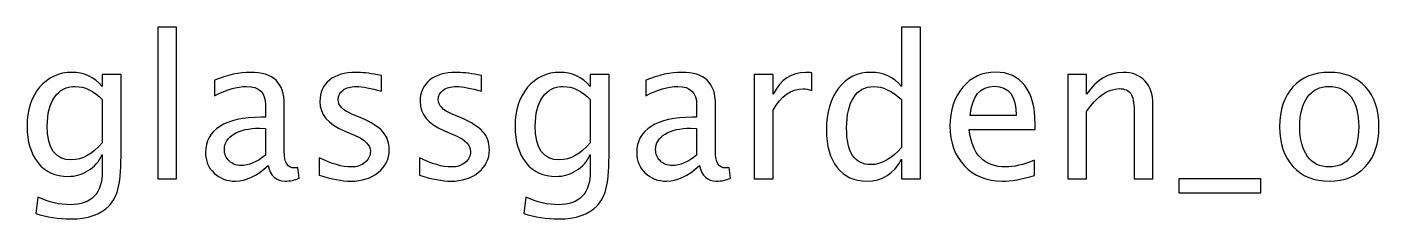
# Model space of a CAD drawing. Header units: centimetres. Extents: x -22.1 to 21.9, y -6.9 to 14.1.
# Drawn here: x -16.18 to -7.44, y 12.91 to 14.15 of the extents above; entities that cross this region are included whole.
import ezdxf

# ---------------------------------------------------------------- set-up
doc = ezdxf.new("R2010")
doc.units = ezdxf.units.CM
doc.header["$MEASUREMENT"] = 0
doc.layers.add('Layer 1', color=7, linetype='Continuous')

msp = doc.modelspace()

# ---------------------------------------------------------------- linework, layer by layer
at = {"layer": 'Layer 1'}
for points, knots in [([(-15.33365, 13.17044), (-15.33365, 13.17044), (-15.33365, 14.14961), (-15.33365, 14.14961), (-15.33365, 14.14961), (-15.33365, 14.14961), (-15.21173, 14.14961), (-15.21173, 14.14961), (-15.21173, 14.14961), (-15.21173, 14.14961), (-15.21173, 13.17044), (-15.21173, 13.17044), (-15.21173, 13.17044), (-15.21173, 13.17044), (-15.33365, 13.17044), (-15.33365, 13.17044)], [0, 0, 0, 0, 0.2, 0.2, 0.2, 0.2, 0.4, 0.4, 0.4, 0.4, 0.6, 0.6, 0.6, 0.6, 1, 1, 1, 1]), ([(-10.52458, 13.17044), (-10.52458, 13.17044), (-10.52458, 13.29681), (-10.52458, 13.29681), (-10.52458, 13.29681), (-10.57432, 13.2024), (-10.64925, 13.1552), (-10.74937, 13.1552), (-10.74937, 13.1552), (-10.83065, 13.1552), (-10.89457, 13.18462), (-10.94114, 13.24368), (-10.94114, 13.24368), (-10.98771, 13.30273), (-11.01099, 13.38338), (-11.01099, 13.48561), (-11.01099, 13.48561), (-11.01099, 13.59737), (-10.98453, 13.68733), (-10.93183, 13.75549), (-10.93183, 13.75549), (-10.87891, 13.82343), (-10.80948, 13.85751), (-10.72333, 13.85751), (-10.72333, 13.85751), (-10.64354, 13.85751), (-10.57707, 13.82703), (-10.52458, 13.76586), (-10.52458, 13.76586), (-10.52458, 13.76586), (-10.52458, 14.14961), (-10.52458, 14.14961), (-10.52458, 14.14961), (-10.52458, 14.14961), (-10.40266, 14.14961), (-10.40266, 14.14961), (-10.40266, 14.14961), (-10.40266, 14.14961), (-10.40266, 13.17044), (-10.40266, 13.17044), (-10.40266, 13.17044), (-10.40266, 13.17044), (-10.52458, 13.17044), (-10.52458, 13.17044)], [0, 0, 0, 0, 0.0833333, 0.0833333, 0.0833333, 0.0833333, 0.1666667, 0.1666667, 0.1666667, 0.1666667, 0.25, 0.25, 0.25, 0.25, 0.3333333, 0.3333333, 0.3333333, 0.3333333, 0.4166667, 0.4166667, 0.4166667, 0.4166667, 0.5, 0.5, 0.5, 0.5, 0.5833333, 0.5833333, 0.5833333, 0.5833333, 0.6666667, 0.6666667, 0.6666667, 0.6666667, 0.75, 0.75, 0.75, 0.75, 0.8333333, 0.8333333, 0.8333333, 0.8333333, 1, 1, 1, 1]), ([(-16.12296, 12.94692), (-16.12296, 12.94692), (-16.10857, 13.05233), (-16.10857, 13.05233), (-16.10857, 13.05233), (-16.03787, 13.01931), (-15.96781, 13.0028), (-15.89859, 13.0028), (-15.89859, 13.0028), (-15.76122, 13.0028), (-15.69243, 13.07561), (-15.69243, 13.22103), (-15.69243, 13.22103), (-15.69243, 13.22103), (-15.69243, 13.32686), (-15.69243, 13.32686), (-15.69243, 13.32686), (-15.7136, 13.2822), (-15.74365, 13.2477), (-15.78281, 13.22293), (-15.78281, 13.22293), (-15.82197, 13.19817), (-15.86557, 13.18568), (-15.91362, 13.18568), (-15.91362, 13.18568), (-15.99511, 13.18568), (-16.05967, 13.21489), (-16.1073, 13.27331), (-16.1073, 13.27331), (-16.15492, 13.33173), (-16.17884, 13.41089), (-16.17884, 13.5108), (-16.17884, 13.5108), (-16.17884, 13.61304), (-16.15175, 13.69643), (-16.09756, 13.76099), (-16.09756, 13.76099), (-16.04316, 13.82534), (-15.9731, 13.85751), (-15.88695, 13.85751), (-15.88695, 13.85751), (-15.8116, 13.85751), (-15.74662, 13.82703), (-15.69243, 13.76586), (-15.69243, 13.76586), (-15.69243, 13.76586), (-15.69243, 13.84354), (-15.69243, 13.84354), (-15.69243, 13.84354), (-15.69243, 13.84354), (-15.57051, 13.84354), (-15.57051, 13.84354), (-15.57051, 13.84354), (-15.57051, 13.84354), (-15.57051, 13.35417), (-15.57051, 13.35417), (-15.57051, 13.35417), (-15.57051, 13.24897), (-15.57601, 13.17108), (-15.58702, 13.12049), (-15.58702, 13.12049), (-15.59781, 13.0699), (-15.61856, 13.02841), (-15.64861, 12.99624), (-15.64861, 12.99624), (-15.70195, 12.93972), (-15.78535, 12.91136), (-15.89859, 12.91136), (-15.89859, 12.91136), (-15.97627, 12.91136), (-16.05099, 12.92321), (-16.12296, 12.94692)], [0, 0, 0, 0, 0.0526316, 0.0526316, 0.0526316, 0.0526316, 0.1052632, 0.1052632, 0.1052632, 0.1052632, 0.1578947, 0.1578947, 0.1578947, 0.1578947, 0.2105263, 0.2105263, 0.2105263, 0.2105263, 0.2631579, 0.2631579, 0.2631579, 0.2631579, 0.3157895, 0.3157895, 0.3157895, 0.3157895, 0.3684211, 0.3684211, 0.3684211, 0.3684211, 0.4210526, 0.4210526, 0.4210526, 0.4210526, 0.4736842, 0.4736842, 0.4736842, 0.4736842, 0.5263158, 0.5263158, 0.5263158, 0.5263158, 0.5789474, 0.5789474, 0.5789474, 0.5789474, 0.6315789, 0.6315789, 0.6315789, 0.6315789, 0.6842105, 0.6842105, 0.6842105, 0.6842105, 0.7368421, 0.7368421, 0.7368421, 0.7368421, 0.7894737, 0.7894737, 0.7894737, 0.7894737, 0.8421053, 0.8421053, 0.8421053, 0.8421053, 0.8947368, 0.8947368, 0.8947368, 0.8947368, 1, 1, 1, 1]), ([(-14.6197, 13.25617), (-14.69293, 13.18886), (-14.76342, 13.1552), (-14.83115, 13.1552), (-14.83115, 13.1552), (-14.88682, 13.1552), (-14.93318, 13.17256), (-14.96979, 13.20748), (-14.96979, 13.20748), (-15.00662, 13.24241), (-15.02504, 13.28643), (-15.02504, 13.33956), (-15.02504, 13.33956), (-15.02504, 13.41301), (-14.99414, 13.46953), (-14.93233, 13.5089), (-14.93233, 13.5089), (-14.87052, 13.54827), (-14.78183, 13.56795), (-14.66626, 13.56795), (-14.66626, 13.56795), (-14.66626, 13.56795), (-14.63769, 13.56795), (-14.63769, 13.56795), (-14.63769, 13.56795), (-14.63769, 13.56795), (-14.63769, 13.64902), (-14.63769, 13.64902), (-14.63769, 13.64902), (-14.63769, 13.72712), (-14.67833, 13.76607), (-14.75982, 13.76607), (-14.75982, 13.76607), (-14.8229, 13.76607), (-14.8919, 13.74617), (-14.96662, 13.70638), (-14.96662, 13.70638), (-14.96662, 13.70638), (-14.96662, 13.80671), (-14.96662, 13.80671), (-14.96662, 13.80671), (-14.88449, 13.84058), (-14.80702, 13.85751), (-14.73442, 13.85751), (-14.73442, 13.85751), (-14.6597, 13.85751), (-14.60446, 13.84058), (-14.56911, 13.8065), (-14.56911, 13.8065), (-14.53355, 13.77242), (-14.51577, 13.71993), (-14.51577, 13.64902), (-14.51577, 13.64902), (-14.51577, 13.64902), (-14.51577, 13.34485), (-14.51577, 13.34485), (-14.51577, 13.34485), (-14.51577, 13.27522), (-14.49439, 13.24029), (-14.45142, 13.24029), (-14.45142, 13.24029), (-14.44613, 13.24029), (-14.4383, 13.24114), (-14.42793, 13.24283), (-14.42793, 13.24283), (-14.42793, 13.24283), (-14.41925, 13.1751), (-14.41925, 13.1751), (-14.41925, 13.1751), (-14.44698, 13.16176), (-14.47746, 13.1552), (-14.5109, 13.1552), (-14.5109, 13.1552), (-14.56784, 13.1552), (-14.60403, 13.18886), (-14.6197, 13.25617)], [0, 0, 0, 0, 0.05, 0.05, 0.05, 0.05, 0.1, 0.1, 0.1, 0.1, 0.15, 0.15, 0.15, 0.15, 0.2, 0.2, 0.2, 0.2, 0.25, 0.25, 0.25, 0.25, 0.3, 0.3, 0.3, 0.3, 0.35, 0.35, 0.35, 0.35, 0.4, 0.4, 0.4, 0.4, 0.45, 0.45, 0.45, 0.45, 0.5, 0.5, 0.5, 0.5, 0.55, 0.55, 0.55, 0.55, 0.6, 0.6, 0.6, 0.6, 0.65, 0.65, 0.65, 0.65, 0.7, 0.7, 0.7, 0.7, 0.75, 0.75, 0.75, 0.75, 0.8, 0.8, 0.8, 0.8, 0.85, 0.85, 0.85, 0.85, 0.9, 0.9, 0.9, 0.9, 1, 1, 1, 1]), ([(-14.2895, 13.19457), (-14.2895, 13.19457), (-14.2895, 13.30633), (-14.2895, 13.30633), (-14.2895, 13.30633), (-14.2097, 13.26654), (-14.14049, 13.24664), (-14.08143, 13.24664), (-14.08143, 13.24664), (-14.04629, 13.24664), (-14.01708, 13.25617), (-13.99401, 13.27522), (-13.99401, 13.27522), (-13.97094, 13.29405), (-13.9593, 13.31776), (-13.9593, 13.34634), (-13.9593, 13.34634), (-13.9593, 13.38803), (-13.99168, 13.42254), (-14.05645, 13.44984), (-14.05645, 13.44984), (-14.05645, 13.44984), (-14.12779, 13.48011), (-14.12779, 13.48011), (-14.12779, 13.48011), (-14.23298, 13.52371), (-14.28569, 13.58679), (-14.28569, 13.6687), (-14.28569, 13.6687), (-14.28569, 13.72734), (-14.26495, 13.77348), (-14.22346, 13.80713), (-14.22346, 13.80713), (-14.18197, 13.84079), (-14.12503, 13.85751), (-14.05286, 13.85751), (-14.05286, 13.85751), (-14.01539, 13.85751), (-13.96882, 13.85243), (-13.91358, 13.84206), (-13.91358, 13.84206), (-13.91358, 13.84206), (-13.88818, 13.83719), (-13.88818, 13.83719), (-13.88818, 13.83719), (-13.88818, 13.83719), (-13.88818, 13.73559), (-13.88818, 13.73559), (-13.88818, 13.73559), (-13.95612, 13.75591), (-14.01031, 13.76607), (-14.05074, 13.76607), (-14.05074, 13.76607), (-14.0863, 13.76607), (-14.11445, 13.75824), (-14.13583, 13.74279), (-14.13583, 13.74279), (-14.157, 13.72734), (-14.16758, 13.70659), (-14.16758, 13.68056), (-14.16758, 13.68056), (-14.16758, 13.64394), (-14.13795, 13.61282), (-14.07847, 13.58764), (-14.07847, 13.58764), (-14.07847, 13.58764), (-14.01984, 13.56287), (-14.01984, 13.56287), (-14.01984, 13.56287), (-13.95337, 13.53493), (-13.90638, 13.5053), (-13.87887, 13.47418), (-13.87887, 13.47418), (-13.85114, 13.44307), (-13.83738, 13.40412), (-13.83738, 13.35755), (-13.83738, 13.35755), (-13.83738, 13.2985), (-13.86066, 13.25003), (-13.90744, 13.21214), (-13.90744, 13.21214), (-13.95401, 13.17425), (-14.0137, 13.1552), (-14.0863, 13.1552), (-14.0863, 13.1552), (-14.14218, 13.1552), (-14.2097, 13.16832), (-14.2895, 13.19457)], [0, 0, 0, 0, 0.0434783, 0.0434783, 0.0434783, 0.0434783, 0.0869565, 0.0869565, 0.0869565, 0.0869565, 0.1304348, 0.1304348, 0.1304348, 0.1304348, 0.173913, 0.173913, 0.173913, 0.173913, 0.2173913, 0.2173913, 0.2173913, 0.2173913, 0.2608696, 0.2608696, 0.2608696, 0.2608696, 0.3043478, 0.3043478, 0.3043478, 0.3043478, 0.3478261, 0.3478261, 0.3478261, 0.3478261, 0.3913043, 0.3913043, 0.3913043, 0.3913043, 0.4347826, 0.4347826, 0.4347826, 0.4347826, 0.4782609, 0.4782609, 0.4782609, 0.4782609, 0.5217391, 0.5217391, 0.5217391, 0.5217391, 0.5652174, 0.5652174, 0.5652174, 0.5652174, 0.6086957, 0.6086957, 0.6086957, 0.6086957, 0.6521739, 0.6521739, 0.6521739, 0.6521739, 0.6956522, 0.6956522, 0.6956522, 0.6956522, 0.7391304, 0.7391304, 0.7391304, 0.7391304, 0.7826087, 0.7826087, 0.7826087, 0.7826087, 0.826087, 0.826087, 0.826087, 0.826087, 0.8695652, 0.8695652, 0.8695652, 0.8695652, 0.9130435, 0.9130435, 0.9130435, 0.9130435, 1, 1, 1, 1]), ([(-13.64201, 13.19457), (-13.64201, 13.19457), (-13.64201, 13.30633), (-13.64201, 13.30633), (-13.64201, 13.30633), (-13.56221, 13.26654), (-13.493, 13.24664), (-13.43394, 13.24664), (-13.43394, 13.24664), (-13.3988, 13.24664), (-13.36959, 13.25617), (-13.34652, 13.27522), (-13.34652, 13.27522), (-13.32345, 13.29405), (-13.31181, 13.31776), (-13.31181, 13.34634), (-13.31181, 13.34634), (-13.31181, 13.38803), (-13.34419, 13.42254), (-13.40896, 13.44984), (-13.40896, 13.44984), (-13.40896, 13.44984), (-13.4803, 13.48011), (-13.4803, 13.48011), (-13.4803, 13.48011), (-13.58549, 13.52371), (-13.6382, 13.58679), (-13.6382, 13.6687), (-13.6382, 13.6687), (-13.6382, 13.72734), (-13.61746, 13.77348), (-13.57597, 13.80713), (-13.57597, 13.80713), (-13.53448, 13.84079), (-13.47754, 13.85751), (-13.40537, 13.85751), (-13.40537, 13.85751), (-13.3679, 13.85751), (-13.32133, 13.85243), (-13.26609, 13.84206), (-13.26609, 13.84206), (-13.26609, 13.84206), (-13.24069, 13.83719), (-13.24069, 13.83719), (-13.24069, 13.83719), (-13.24069, 13.83719), (-13.24069, 13.73559), (-13.24069, 13.73559), (-13.24069, 13.73559), (-13.30863, 13.75591), (-13.36282, 13.76607), (-13.40325, 13.76607), (-13.40325, 13.76607), (-13.43881, 13.76607), (-13.46696, 13.75824), (-13.48834, 13.74279), (-13.48834, 13.74279), (-13.50951, 13.72734), (-13.52009, 13.70659), (-13.52009, 13.68056), (-13.52009, 13.68056), (-13.52009, 13.64394), (-13.49046, 13.61282), (-13.43098, 13.58764), (-13.43098, 13.58764), (-13.43098, 13.58764), (-13.37235, 13.56287), (-13.37235, 13.56287), (-13.37235, 13.56287), (-13.30588, 13.53493), (-13.25889, 13.5053), (-13.23138, 13.47418), (-13.23138, 13.47418), (-13.20365, 13.44307), (-13.18989, 13.40412), (-13.18989, 13.35755), (-13.18989, 13.35755), (-13.18989, 13.2985), (-13.21317, 13.25003), (-13.25995, 13.21214), (-13.25995, 13.21214), (-13.30652, 13.17425), (-13.36621, 13.1552), (-13.43881, 13.1552), (-13.43881, 13.1552), (-13.49469, 13.1552), (-13.56221, 13.16832), (-13.64201, 13.19457)], [0, 0, 0, 0, 0.0434783, 0.0434783, 0.0434783, 0.0434783, 0.0869565, 0.0869565, 0.0869565, 0.0869565, 0.1304348, 0.1304348, 0.1304348, 0.1304348, 0.173913, 0.173913, 0.173913, 0.173913, 0.2173913, 0.2173913, 0.2173913, 0.2173913, 0.2608696, 0.2608696, 0.2608696, 0.2608696, 0.3043478, 0.3043478, 0.3043478, 0.3043478, 0.3478261, 0.3478261, 0.3478261, 0.3478261, 0.3913043, 0.3913043, 0.3913043, 0.3913043, 0.4347826, 0.4347826, 0.4347826, 0.4347826, 0.4782609, 0.4782609, 0.4782609, 0.4782609, 0.5217391, 0.5217391, 0.5217391, 0.5217391, 0.5652174, 0.5652174, 0.5652174, 0.5652174, 0.6086957, 0.6086957, 0.6086957, 0.6086957, 0.6521739, 0.6521739, 0.6521739, 0.6521739, 0.6956522, 0.6956522, 0.6956522, 0.6956522, 0.7391304, 0.7391304, 0.7391304, 0.7391304, 0.7826087, 0.7826087, 0.7826087, 0.7826087, 0.826087, 0.826087, 0.826087, 0.826087, 0.8695652, 0.8695652, 0.8695652, 0.8695652, 0.9130435, 0.9130435, 0.9130435, 0.9130435, 1, 1, 1, 1]), ([(-12.96785, 12.94692), (-12.96785, 12.94692), (-12.95346, 13.05233), (-12.95346, 13.05233), (-12.95346, 13.05233), (-12.88276, 13.01931), (-12.8127, 13.0028), (-12.74348, 13.0028), (-12.74348, 13.0028), (-12.60611, 13.0028), (-12.53732, 13.07561), (-12.53732, 13.22103), (-12.53732, 13.22103), (-12.53732, 13.22103), (-12.53732, 13.32686), (-12.53732, 13.32686), (-12.53732, 13.32686), (-12.55849, 13.2822), (-12.58854, 13.2477), (-12.6277, 13.22293), (-12.6277, 13.22293), (-12.66686, 13.19817), (-12.71046, 13.18568), (-12.75851, 13.18568), (-12.75851, 13.18568), (-12.84, 13.18568), (-12.90456, 13.21489), (-12.95219, 13.27331), (-12.95219, 13.27331), (-12.99981, 13.33173), (-13.02373, 13.41089), (-13.02373, 13.5108), (-13.02373, 13.5108), (-13.02373, 13.61304), (-12.99664, 13.69643), (-12.94245, 13.76099), (-12.94245, 13.76099), (-12.88805, 13.82534), (-12.81799, 13.85751), (-12.73184, 13.85751), (-12.73184, 13.85751), (-12.65649, 13.85751), (-12.59151, 13.82703), (-12.53732, 13.76586), (-12.53732, 13.76586), (-12.53732, 13.76586), (-12.53732, 13.84354), (-12.53732, 13.84354), (-12.53732, 13.84354), (-12.53732, 13.84354), (-12.4154, 13.84354), (-12.4154, 13.84354), (-12.4154, 13.84354), (-12.4154, 13.84354), (-12.4154, 13.35417), (-12.4154, 13.35417), (-12.4154, 13.35417), (-12.4154, 13.24897), (-12.4209, 13.17108), (-12.43191, 13.12049), (-12.43191, 13.12049), (-12.4427, 13.0699), (-12.46345, 13.02841), (-12.4935, 12.99624), (-12.4935, 12.99624), (-12.54684, 12.93972), (-12.63024, 12.91136), (-12.74348, 12.91136), (-12.74348, 12.91136), (-12.82116, 12.91136), (-12.89588, 12.92321), (-12.96785, 12.94692)], [0, 0, 0, 0, 0.0526316, 0.0526316, 0.0526316, 0.0526316, 0.1052632, 0.1052632, 0.1052632, 0.1052632, 0.1578947, 0.1578947, 0.1578947, 0.1578947, 0.2105263, 0.2105263, 0.2105263, 0.2105263, 0.2631579, 0.2631579, 0.2631579, 0.2631579, 0.3157895, 0.3157895, 0.3157895, 0.3157895, 0.3684211, 0.3684211, 0.3684211, 0.3684211, 0.4210526, 0.4210526, 0.4210526, 0.4210526, 0.4736842, 0.4736842, 0.4736842, 0.4736842, 0.5263158, 0.5263158, 0.5263158, 0.5263158, 0.5789474, 0.5789474, 0.5789474, 0.5789474, 0.6315789, 0.6315789, 0.6315789, 0.6315789, 0.6842105, 0.6842105, 0.6842105, 0.6842105, 0.7368421, 0.7368421, 0.7368421, 0.7368421, 0.7894737, 0.7894737, 0.7894737, 0.7894737, 0.8421053, 0.8421053, 0.8421053, 0.8421053, 0.8947368, 0.8947368, 0.8947368, 0.8947368, 1, 1, 1, 1]), ([(-11.83162, 13.25617), (-11.90485, 13.18886), (-11.97534, 13.1552), (-12.04307, 13.1552), (-12.04307, 13.1552), (-12.09874, 13.1552), (-12.1451, 13.17256), (-12.18171, 13.20748), (-12.18171, 13.20748), (-12.21854, 13.24241), (-12.23696, 13.28643), (-12.23696, 13.33956), (-12.23696, 13.33956), (-12.23696, 13.41301), (-12.20606, 13.46953), (-12.14425, 13.5089), (-12.14425, 13.5089), (-12.08244, 13.54827), (-11.99375, 13.56795), (-11.87818, 13.56795), (-11.87818, 13.56795), (-11.87818, 13.56795), (-11.84961, 13.56795), (-11.84961, 13.56795), (-11.84961, 13.56795), (-11.84961, 13.56795), (-11.84961, 13.64902), (-11.84961, 13.64902), (-11.84961, 13.64902), (-11.84961, 13.72712), (-11.89025, 13.76607), (-11.97174, 13.76607), (-11.97174, 13.76607), (-12.03482, 13.76607), (-12.10382, 13.74617), (-12.17854, 13.70638), (-12.17854, 13.70638), (-12.17854, 13.70638), (-12.17854, 13.80671), (-12.17854, 13.80671), (-12.17854, 13.80671), (-12.09641, 13.84058), (-12.01894, 13.85751), (-11.94634, 13.85751), (-11.94634, 13.85751), (-11.87162, 13.85751), (-11.81638, 13.84058), (-11.78103, 13.8065), (-11.78103, 13.8065), (-11.74547, 13.77242), (-11.72769, 13.71993), (-11.72769, 13.64902), (-11.72769, 13.64902), (-11.72769, 13.64902), (-11.72769, 13.34485), (-11.72769, 13.34485), (-11.72769, 13.34485), (-11.72769, 13.27522), (-11.70631, 13.24029), (-11.66334, 13.24029), (-11.66334, 13.24029), (-11.65805, 13.24029), (-11.65022, 13.24114), (-11.63985, 13.24283), (-11.63985, 13.24283), (-11.63985, 13.24283), (-11.63117, 13.1751), (-11.63117, 13.1751), (-11.63117, 13.1751), (-11.6589, 13.16176), (-11.68938, 13.1552), (-11.72282, 13.1552), (-11.72282, 13.1552), (-11.77976, 13.1552), (-11.81595, 13.18886), (-11.83162, 13.25617)], [0, 0, 0, 0, 0.05, 0.05, 0.05, 0.05, 0.1, 0.1, 0.1, 0.1, 0.15, 0.15, 0.15, 0.15, 0.2, 0.2, 0.2, 0.2, 0.25, 0.25, 0.25, 0.25, 0.3, 0.3, 0.3, 0.3, 0.35, 0.35, 0.35, 0.35, 0.4, 0.4, 0.4, 0.4, 0.45, 0.45, 0.45, 0.45, 0.5, 0.5, 0.5, 0.5, 0.55, 0.55, 0.55, 0.55, 0.6, 0.6, 0.6, 0.6, 0.65, 0.65, 0.65, 0.65, 0.7, 0.7, 0.7, 0.7, 0.75, 0.75, 0.75, 0.75, 0.8, 0.8, 0.8, 0.8, 0.85, 0.85, 0.85, 0.85, 0.9, 0.9, 0.9, 0.9, 1, 1, 1, 1]), ([(-11.47729, 13.17044), (-11.47729, 13.17044), (-11.47729, 13.84354), (-11.47729, 13.84354), (-11.47729, 13.84354), (-11.47729, 13.84354), (-11.35537, 13.84354), (-11.35537, 13.84354), (-11.35537, 13.84354), (-11.35537, 13.84354), (-11.35537, 13.71633), (-11.35537, 13.71633), (-11.35537, 13.71633), (-11.3069, 13.81052), (-11.23662, 13.85751), (-11.14434, 13.85751), (-11.14434, 13.85751), (-11.13185, 13.85751), (-11.11873, 13.85645), (-11.10518, 13.85434), (-11.10518, 13.85434), (-11.10518, 13.85434), (-11.10518, 13.74025), (-11.10518, 13.74025), (-11.10518, 13.74025), (-11.12635, 13.74723), (-11.14497, 13.75083), (-11.16106, 13.75083), (-11.16106, 13.75083), (-11.23853, 13.75083), (-11.3033, 13.70511), (-11.35537, 13.61346), (-11.35537, 13.61346), (-11.35537, 13.61346), (-11.35537, 13.17044), (-11.35537, 13.17044), (-11.35537, 13.17044), (-11.35537, 13.17044), (-11.47729, 13.17044), (-11.47729, 13.17044)], [0, 0, 0, 0, 0.0909091, 0.0909091, 0.0909091, 0.0909091, 0.1818182, 0.1818182, 0.1818182, 0.1818182, 0.2727273, 0.2727273, 0.2727273, 0.2727273, 0.3636364, 0.3636364, 0.3636364, 0.3636364, 0.4545455, 0.4545455, 0.4545455, 0.4545455, 0.5454545, 0.5454545, 0.5454545, 0.5454545, 0.6363636, 0.6363636, 0.6363636, 0.6363636, 0.7272727, 0.7272727, 0.7272727, 0.7272727, 0.8181818, 0.8181818, 0.8181818, 0.8181818, 1, 1, 1, 1]), ([(-9.66437, 13.19203), (-9.74628, 13.16748), (-9.81635, 13.1552), (-9.87477, 13.1552), (-9.87477, 13.1552), (-9.97446, 13.1552), (-10.05553, 13.18822), (-10.11797, 13.25405), (-10.11797, 13.25405), (-10.18041, 13.31988), (-10.21174, 13.40518), (-10.21174, 13.51017), (-10.21174, 13.51017), (-10.21174, 13.61198), (-10.18422, 13.69559), (-10.12898, 13.76099), (-10.12898, 13.76099), (-10.07373, 13.82618), (-10.00304, 13.85878), (-9.91689, 13.85878), (-9.91689, 13.85878), (-9.8354, 13.85878), (-9.77232, 13.82978), (-9.72787, 13.77179), (-9.72787, 13.77179), (-9.68342, 13.71379), (-9.66119, 13.63166), (-9.66119, 13.52519), (-9.66119, 13.52519), (-9.66119, 13.52519), (-9.66183, 13.48794), (-9.66183, 13.48794), (-9.66183, 13.48794), (-9.66183, 13.48794), (-10.08728, 13.48794), (-10.08728, 13.48794), (-10.08728, 13.48794), (-10.0695, 13.32707), (-9.99097, 13.24664), (-9.85191, 13.24664), (-9.85191, 13.24664), (-9.80089, 13.24664), (-9.73845, 13.26103), (-9.66437, 13.28982), (-9.66437, 13.28982), (-9.66437, 13.28982), (-9.66437, 13.19203), (-9.66437, 13.19203)], [0, 0, 0, 0, 0.0769231, 0.0769231, 0.0769231, 0.0769231, 0.1538462, 0.1538462, 0.1538462, 0.1538462, 0.2307692, 0.2307692, 0.2307692, 0.2307692, 0.3076923, 0.3076923, 0.3076923, 0.3076923, 0.3846154, 0.3846154, 0.3846154, 0.3846154, 0.4615385, 0.4615385, 0.4615385, 0.4615385, 0.5384615, 0.5384615, 0.5384615, 0.5384615, 0.6153846, 0.6153846, 0.6153846, 0.6153846, 0.6923077, 0.6923077, 0.6923077, 0.6923077, 0.7692308, 0.7692308, 0.7692308, 0.7692308, 0.8461538, 0.8461538, 0.8461538, 0.8461538, 1, 1, 1, 1]), ([(-9.4508, 13.17044), (-9.4508, 13.17044), (-9.4508, 13.84354), (-9.4508, 13.84354), (-9.4508, 13.84354), (-9.4508, 13.84354), (-9.32888, 13.84354), (-9.32888, 13.84354), (-9.32888, 13.84354), (-9.32888, 13.84354), (-9.32888, 13.71633), (-9.32888, 13.71633), (-9.32888, 13.71633), (-9.26432, 13.81052), (-9.18516, 13.85751), (-9.0916, 13.85751), (-9.0916, 13.85751), (-9.03276, 13.85751), (-8.98598, 13.8391), (-8.95148, 13.80205), (-8.95148, 13.80205), (-8.91698, 13.76522), (-8.89962, 13.71548), (-8.89962, 13.65325), (-8.89962, 13.65325), (-8.89962, 13.65325), (-8.89962, 13.17044), (-8.89962, 13.17044), (-8.89962, 13.17044), (-8.89962, 13.17044), (-9.02154, 13.17044), (-9.02154, 13.17044), (-9.02154, 13.17044), (-9.02154, 13.17044), (-9.02154, 13.61346), (-9.02154, 13.61346), (-9.02154, 13.61346), (-9.02154, 13.66341), (-9.02895, 13.69897), (-9.04355, 13.72014), (-9.04355, 13.72014), (-9.05837, 13.74152), (-9.08271, 13.7521), (-9.11679, 13.7521), (-9.11679, 13.7521), (-9.19172, 13.7521), (-9.26242, 13.70321), (-9.32888, 13.60542), (-9.32888, 13.60542), (-9.32888, 13.60542), (-9.32888, 13.17044), (-9.32888, 13.17044), (-9.32888, 13.17044), (-9.32888, 13.17044), (-9.4508, 13.17044), (-9.4508, 13.17044)], [0, 0, 0, 0, 0.0666667, 0.0666667, 0.0666667, 0.0666667, 0.1333333, 0.1333333, 0.1333333, 0.1333333, 0.2, 0.2, 0.2, 0.2, 0.2666667, 0.2666667, 0.2666667, 0.2666667, 0.3333333, 0.3333333, 0.3333333, 0.3333333, 0.4, 0.4, 0.4, 0.4, 0.4666667, 0.4666667, 0.4666667, 0.4666667, 0.5333333, 0.5333333, 0.5333333, 0.5333333, 0.6, 0.6, 0.6, 0.6, 0.6666667, 0.6666667, 0.6666667, 0.6666667, 0.7333333, 0.7333333, 0.7333333, 0.7333333, 0.8, 0.8, 0.8, 0.8, 0.8666667, 0.8666667, 0.8666667, 0.8666667, 1, 1, 1, 1]), ([(-7.75958, 13.1552), (-7.85843, 13.1552), (-7.93674, 13.18674), (-7.99432, 13.24982), (-7.99432, 13.24982), (-8.0521, 13.31289), (-8.08089, 13.39862), (-8.08089, 13.50678), (-8.08089, 13.50678), (-8.08089, 13.61473), (-8.0521, 13.70024), (-7.99432, 13.76311), (-7.99432, 13.76311), (-7.93674, 13.82597), (-7.85843, 13.85751), (-7.75958, 13.85751), (-7.75958, 13.85751), (-7.66073, 13.85751), (-7.58241, 13.82597), (-7.52484, 13.76311), (-7.52484, 13.76311), (-7.46706, 13.70024), (-7.43827, 13.61473), (-7.43827, 13.50678), (-7.43827, 13.50678), (-7.43827, 13.39862), (-7.46706, 13.31289), (-7.52484, 13.24982), (-7.52484, 13.24982), (-7.58241, 13.18674), (-7.66073, 13.1552), (-7.75958, 13.1552)], [0, 0, 0, 0, 0.1111111, 0.1111111, 0.1111111, 0.1111111, 0.2222222, 0.2222222, 0.2222222, 0.2222222, 0.3333333, 0.3333333, 0.3333333, 0.3333333, 0.4444444, 0.4444444, 0.4444444, 0.4444444, 0.5555556, 0.5555556, 0.5555556, 0.5555556, 0.6666667, 0.6666667, 0.6666667, 0.6666667, 0.7777778, 0.7777778, 0.7777778, 0.7777778, 1, 1, 1, 1]), ([(-15.69243, 13.40327), (-15.69243, 13.40327), (-15.69243, 13.68246), (-15.69243, 13.68246), (-15.69243, 13.68246), (-15.74619, 13.73813), (-15.80482, 13.76607), (-15.86811, 13.76607), (-15.86811, 13.76607), (-15.92442, 13.76607), (-15.96844, 13.74363), (-16.00019, 13.69855), (-16.00019, 13.69855), (-16.03215, 13.65368), (-16.04803, 13.59123), (-16.04803, 13.51165), (-16.04803, 13.51165), (-16.04803, 13.36539), (-15.99617, 13.29236), (-15.89224, 13.29236), (-15.89224, 13.29236), (-15.82155, 13.29236), (-15.75487, 13.3294), (-15.69243, 13.40327)], [0, 0, 0, 0, 0.1428571, 0.1428571, 0.1428571, 0.1428571, 0.2857143, 0.2857143, 0.2857143, 0.2857143, 0.4285714, 0.4285714, 0.4285714, 0.4285714, 0.5714286, 0.5714286, 0.5714286, 0.5714286, 0.7142857, 0.7142857, 0.7142857, 0.7142857, 1, 1, 1, 1]), ([(-12.53732, 13.40327), (-12.53732, 13.40327), (-12.53732, 13.68246), (-12.53732, 13.68246), (-12.53732, 13.68246), (-12.59108, 13.73813), (-12.64971, 13.76607), (-12.713, 13.76607), (-12.713, 13.76607), (-12.76931, 13.76607), (-12.81333, 13.74363), (-12.84508, 13.69855), (-12.84508, 13.69855), (-12.87704, 13.65368), (-12.89292, 13.59123), (-12.89292, 13.51165), (-12.89292, 13.51165), (-12.89292, 13.36539), (-12.84106, 13.29236), (-12.73713, 13.29236), (-12.73713, 13.29236), (-12.66644, 13.29236), (-12.59976, 13.3294), (-12.53732, 13.40327)], [0, 0, 0, 0, 0.1428571, 0.1428571, 0.1428571, 0.1428571, 0.2857143, 0.2857143, 0.2857143, 0.2857143, 0.4285714, 0.4285714, 0.4285714, 0.4285714, 0.5714286, 0.5714286, 0.5714286, 0.5714286, 0.7142857, 0.7142857, 0.7142857, 0.7142857, 1, 1, 1, 1]), ([(-10.52458, 13.68246), (-10.58787, 13.73813), (-10.64777, 13.76607), (-10.7045, 13.76607), (-10.7045, 13.76607), (-10.76038, 13.76607), (-10.80356, 13.74279), (-10.83425, 13.69601), (-10.83425, 13.69601), (-10.86494, 13.64944), (-10.88018, 13.5834), (-10.88018, 13.49789), (-10.88018, 13.49789), (-10.88018, 13.34062), (-10.82811, 13.26188), (-10.72376, 13.26188), (-10.72376, 13.26188), (-10.65602, 13.26188), (-10.58956, 13.29892), (-10.52458, 13.37279), (-10.52458, 13.37279), (-10.52458, 13.37279), (-10.52458, 13.68246), (-10.52458, 13.68246)], [0, 0, 0, 0, 0.1428571, 0.1428571, 0.1428571, 0.1428571, 0.2857143, 0.2857143, 0.2857143, 0.2857143, 0.4285714, 0.4285714, 0.4285714, 0.4285714, 0.5714286, 0.5714286, 0.5714286, 0.5714286, 0.7142857, 0.7142857, 0.7142857, 0.7142857, 1, 1, 1, 1]), ([(-10.08093, 13.57938), (-10.08093, 13.57938), (-9.78375, 13.57938), (-9.78375, 13.57938), (-9.78375, 13.57938), (-9.78375, 13.70469), (-9.83053, 13.76734), (-9.92387, 13.76734), (-9.92387, 13.76734), (-10.01785, 13.76734), (-10.07013, 13.70469), (-10.08093, 13.57938)], [0, 0, 0, 0, 0.25, 0.25, 0.25, 0.25, 0.5, 0.5, 0.5, 0.5, 1, 1, 1, 1]), ([(-7.75979, 13.24664), (-7.69947, 13.24664), (-7.65248, 13.26929), (-7.61903, 13.3148), (-7.61903, 13.3148), (-7.5858, 13.36009), (-7.56908, 13.42423), (-7.56908, 13.50678), (-7.56908, 13.50678), (-7.56908, 13.58912), (-7.5858, 13.65304), (-7.61903, 13.69834), (-7.61903, 13.69834), (-7.65248, 13.74342), (-7.69947, 13.76607), (-7.75979, 13.76607), (-7.75979, 13.76607), (-7.82033, 13.76607), (-7.86732, 13.74342), (-7.90034, 13.69834), (-7.90034, 13.69834), (-7.93357, 13.65304), (-7.95008, 13.58912), (-7.95008, 13.50678), (-7.95008, 13.50678), (-7.95008, 13.42423), (-7.93357, 13.36009), (-7.90034, 13.3148), (-7.90034, 13.3148), (-7.86732, 13.26929), (-7.82033, 13.24664), (-7.75979, 13.24664)], [0, 0, 0, 0, 0.1111111, 0.1111111, 0.1111111, 0.1111111, 0.2222222, 0.2222222, 0.2222222, 0.2222222, 0.3333333, 0.3333333, 0.3333333, 0.3333333, 0.4444444, 0.4444444, 0.4444444, 0.4444444, 0.5555556, 0.5555556, 0.5555556, 0.5555556, 0.6666667, 0.6666667, 0.6666667, 0.6666667, 0.7777778, 0.7777778, 0.7777778, 0.7777778, 1, 1, 1, 1]), ([(-14.63769, 13.32263), (-14.63769, 13.32263), (-14.63769, 13.49556), (-14.63769, 13.49556), (-14.63769, 13.49556), (-14.63769, 13.49556), (-14.67685, 13.49683), (-14.67685, 13.49683), (-14.67685, 13.49683), (-14.74458, 13.49683), (-14.79919, 13.48434), (-14.84089, 13.45937), (-14.84089, 13.45937), (-14.88238, 13.43418), (-14.90312, 13.40095), (-14.90312, 13.35946), (-14.90312, 13.35946), (-14.90312, 13.33046), (-14.89275, 13.30591), (-14.87222, 13.2858), (-14.87222, 13.2858), (-14.85147, 13.26569), (-14.82628, 13.25553), (-14.79644, 13.25553), (-14.79644, 13.25553), (-14.74564, 13.25553), (-14.69272, 13.27797), (-14.63769, 13.32263)], [0, 0, 0, 0, 0.125, 0.125, 0.125, 0.125, 0.25, 0.25, 0.25, 0.25, 0.375, 0.375, 0.375, 0.375, 0.5, 0.5, 0.5, 0.5, 0.625, 0.625, 0.625, 0.625, 0.75, 0.75, 0.75, 0.75, 1, 1, 1, 1]), ([(-11.84961, 13.32263), (-11.84961, 13.32263), (-11.84961, 13.49556), (-11.84961, 13.49556), (-11.84961, 13.49556), (-11.84961, 13.49556), (-11.88877, 13.49683), (-11.88877, 13.49683), (-11.88877, 13.49683), (-11.9565, 13.49683), (-12.01111, 13.48434), (-12.05281, 13.45937), (-12.05281, 13.45937), (-12.0943, 13.43418), (-12.11504, 13.40095), (-12.11504, 13.35946), (-12.11504, 13.35946), (-12.11504, 13.33046), (-12.10467, 13.30591), (-12.08414, 13.2858), (-12.08414, 13.2858), (-12.06339, 13.26569), (-12.0382, 13.25553), (-12.00836, 13.25553), (-12.00836, 13.25553), (-11.95756, 13.25553), (-11.90464, 13.27797), (-11.84961, 13.32263)], [0, 0, 0, 0, 0.125, 0.125, 0.125, 0.125, 0.25, 0.25, 0.25, 0.25, 0.375, 0.375, 0.375, 0.375, 0.5, 0.5, 0.5, 0.5, 0.625, 0.625, 0.625, 0.625, 0.75, 0.75, 0.75, 0.75, 1, 1, 1, 1]), ([(-8.73113, 13.079), (-8.73113, 13.079), (-8.73113, 13.17044), (-8.73113, 13.17044), (-8.73113, 13.17044), (-8.73113, 13.17044), (-8.20281, 13.17044), (-8.20281, 13.17044), (-8.20281, 13.17044), (-8.20281, 13.17044), (-8.20281, 13.079), (-8.20281, 13.079), (-8.20281, 13.079), (-8.20281, 13.079), (-8.73113, 13.079), (-8.73113, 13.079)], [0, 0, 0, 0, 0.2, 0.2, 0.2, 0.2, 0.4, 0.4, 0.4, 0.4, 0.6, 0.6, 0.6, 0.6, 1, 1, 1, 1])]:
    msp.add_open_spline(points, degree=3, knots=knots, dxfattribs=at)

doc.saveas('drawing.dxf')
